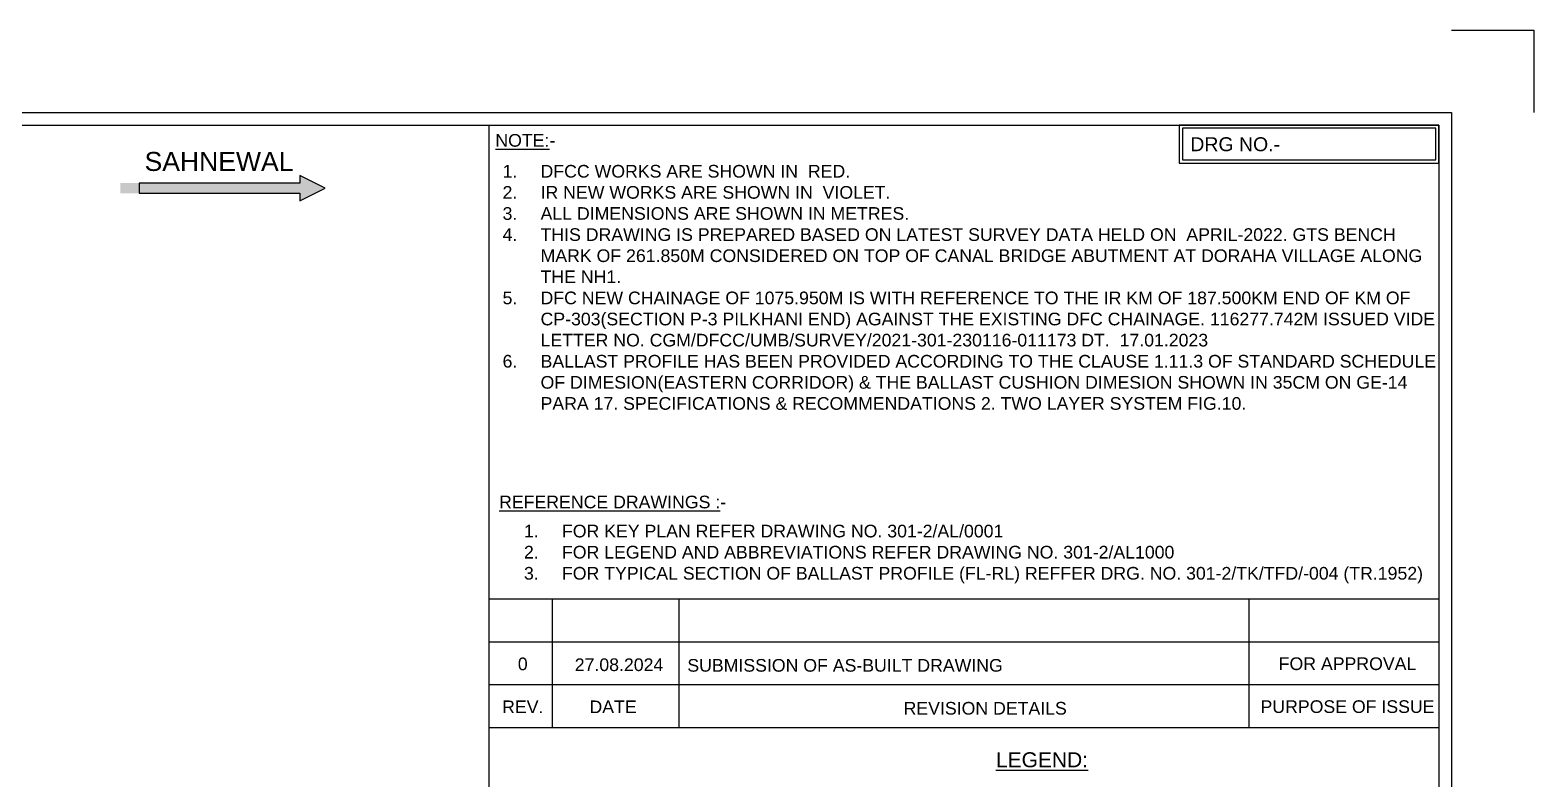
# Model space of a CAD drawing. Header units: metres. Extents: x 0 to 950, y 0 to 594.
# Drawn here: x 712.5 to 950, y 475.7 to 594 of the extents above; entities that cross this region are included whole.
import ezdxf
from ezdxf.enums import TextEntityAlignment as Align

# ---------------------------------------------------------------- set-up
doc = ezdxf.new("R2010")
doc.units = ezdxf.units.M
doc.header["$MEASUREMENT"] = 0
for name, color, linetype in [('Attribute', 7, 'Continuous'), ('DIRECTION', 7, 'Continuous'), ('LEGEND', 7, 'Continuous'), ('NOTES', 7, 'Continuous'), ('title', 7, 'Continuous')]:
    doc.layers.add(name, color=color, linetype=linetype)
doc.styles.get("Standard").update_dxf_attribs({"font": 'arial.ttf'})
doc.styles.add('Style-Arial', font='arial.ttf')

# ---------------------------------------------------------------- blocks, each defined once
blk = doc.blocks.new('*U46')
h = blk.add_hatch(color=256)
h.dxf.hatch_style = 1
h.paths.add_polyline_path([(-30.61, 0.8), (-30.61, -0.8), (-2.31, -0.8), (-2.31, -2), (1.69, 0), (-2.31, 2), (-2.31, 0.8)])
blk.add_lwpolyline([(-27.65, 0.8), (-27.65, -0.8), (-2.31, -0.8), (-2.31, -2), (1.69, 0), (-2.31, 2), (-2.31, 0.8)], close=True)

msp = doc.modelspace()

# ---------------------------------------------------------------- linework, layer by layer
for p, q in [((905, 504.11), (905, 483.78)), ((935, 504.11), (935, 483.78))]:
    msp.add_line(p, q)
for points in [[(935, 579), (894, 579), (894, 573), (935, 573)], [(934.5, 578.5), (894.5, 578.5), (894.5, 573.5), (934.5, 573.5)]]:
    msp.add_lwpolyline(points, close=True)
at = {"layer": 'title'}
for points in [[(937, 594), (950, 594), (950, 581)], [(785, 15), (785, 579)], [(935, 504.11), (785, 504.11)], [(785, 483.78), (785, 504.11)], [(795, 483.78), (795, 504.11)], [(815, 483.78), (815, 504.11)], [(935, 497.34), (785, 497.34)], [(935, 490.56), (785, 490.56)], [(935, 483.78), (785, 483.78)]]:
    msp.add_lwpolyline(points, dxfattribs=at)
for points in [[(937, 13), (13, 13), (13, 581), (937, 581)], [(935, 15), (15, 15), (15, 579), (935, 579)]]:
    msp.add_lwpolyline(points, close=True, dxfattribs=at)

# ---------------------------------------------------------------- block references
at = {"layer": 'DIRECTION'}
msp.add_blockref('*U46', (757.39, 569.03), dxfattribs=at)

# ---------------------------------------------------------------- texts
at = {"layer": 'Attribute', "insert": (895.74, 577.07), "char_height": 2.2, "width": 66.1681, "attachment_point": 1, "style": 'Style-Arial'}
msp.add_mtext('DRG NO.-', dxfattribs=at)
at = {"layer": 'DIRECTION', "linetype": 'Continuous'}
msp.add_text('SAHNEWAL', height=3, dxfattribs=at).set_placement((730.58, 571.75))
at = {"layer": 'LEGEND', "color": 7}
msp.add_text('%%uLEGEND:', height=2.371, dxfattribs=at).set_placement((865.04, 477.56))
at = {"layer": 'NOTES', "color": 7}
for s, p in [('%%UNOTE:%%U-', (785.98, 575.58)), ('%%UREFERENCE DRAWINGS :%%U-', (786.57, 518.46))]:
    msp.add_text(s, height=2, dxfattribs=at).set_placement(p)
at = {"layer": 'NOTES', "color": 7, "char_height": 2, "attachment_point": 1}
for s, insert, width in [('\\pxi-3,l3,t3;1.^IDFCC WORKS ARE SHOWN IN  {\\C1;RED}. \\P2.^IIR NEW WORKS ARE SHOWN IN  {\\C190;VIOLET}.\\P3.^IALL DIMENSIONS ARE SHOWN IN METRES.\\P4.^ITHIS DRAWING IS PREPARED BASED ON LATEST SURVEY DATA HELD ON  APRIL-2022. GTS BENCH MARK OF 261.850M CONSIDERED ON TOP OF CANAL BRIDGE ABUTMENT AT DORAHA VILLAGE ALONG THE NH1. \\P5.^IDFC NEW CHAINAGE OF 1075.950M IS WITH REFERENCE TO THE IR KM OF 187.500KM END OF KM OF CP-303(SECTION P-3 PILKHANI END) AGAINST THE EXISTING DFC CHAINAGE. 116277.742M ISSUED VIDE LETTER NO. CGM/DFCC/UMB/SURVEY/2021-301-230116-011173 DT.  17.01.2023\\P6.^IBALLAST PROFILE HAS BEEN PROVIDED ACCORDING TO THE CLAUSE 1.11.3 OF STANDARD SCHEDULE OF DIMESION(EASTERN CORRIDOR) & THE BALLAST CUSHION DIMESION SHOWN IN 35CM ON GE-14 PARA 17. SPECIFICATIONS & RECOMMENDATIONS 2. TWO LAYER SYSTEM FIG.10.', (787.12, 572.7), 148.6875), ('\\pxi-3,l4,t4;1.^IFOR KEY PLAN REFER DRAWING NO. 301-2/AL/0001\\P2.^IFOR LEGEND AND ABBREVIATIONS REFER DRAWING NO. 301-2/AL1000\\P3.^IFOR TYPICAL SECTION OF BALLAST PROFILE (FL-RL) REFFER DRG. NO. 301-2/TK/TFD/-004 (TR.1952)', (788.5, 515.87), 150.7562)]:
    msp.add_mtext(s, dxfattribs=dict(at, insert=insert, width=width))
at = {"layer": 'title', "style": 'Style-Arial'}
for s, p in [('0', (790.31, 493.89)), ('SUBMISSION OF AS-BUILT DRAWING', (841.21, 493.66)), ('FOR APPROVAL', (920.56, 493.92)), ('REV.', (790.31, 487.11)), ('DATE', (804.57, 487.11)), ('REVISION DETAILS', (863.34, 486.88)), ('PURPOSE OF ISSUE', (920.56, 487.14))]:
    msp.add_text(s, height=2, dxfattribs=at).set_placement(p, align=Align.MIDDLE_CENTER)
msp.add_text('27.08.2024', height=2, dxfattribs=at).set_placement((798.52, 493.76), align=Align.MIDDLE_LEFT)

doc.saveas('drawing.dxf')
